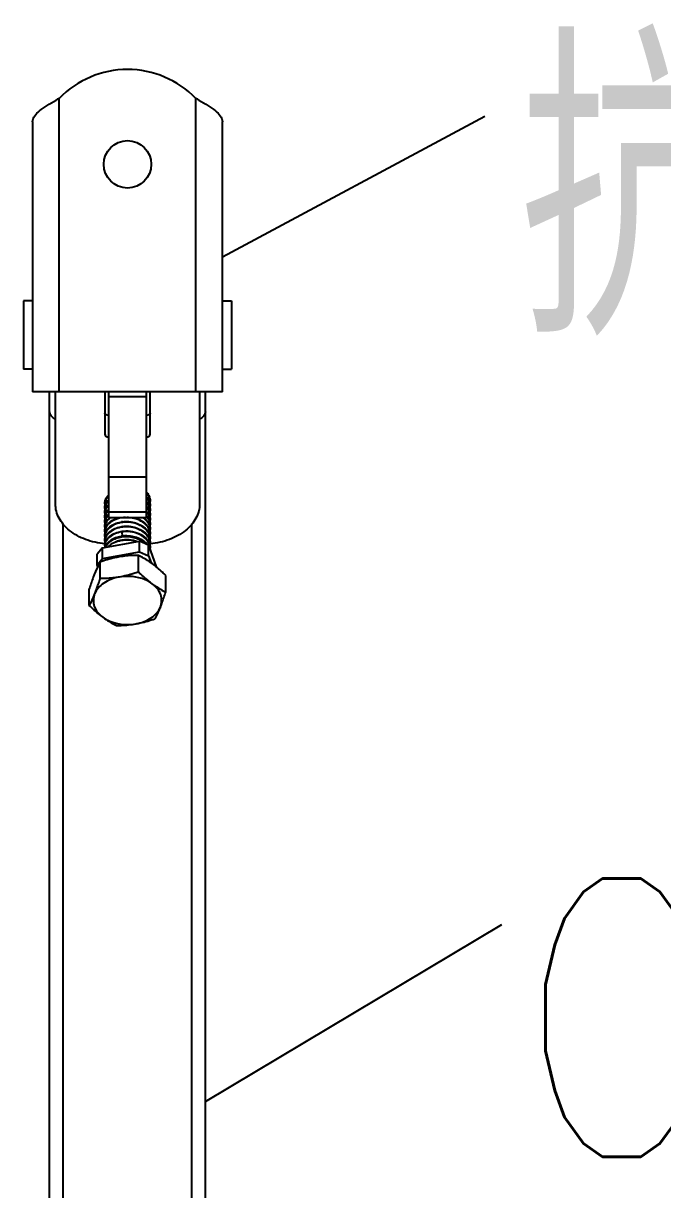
# Model space of a CAD drawing. Header units: inches. Extents: x -1293886 to -986005, y -15154 to 203628.
# Drawn here: x -1239130 to -1238556, y 84375 to 85424 of the extents above; entities that cross this region are included whole.
import ezdxf

# ---------------------------------------------------------------- set-up
doc = ezdxf.new("R2010")
doc.units = ezdxf.units.IN
doc.header["$LTSCALE"] = 100
doc.header["$MEASUREMENT"] = 0
doc.layers.add('W_DIM', color=4, linetype='Continuous')
doc.styles.get("Standard").update_dxf_attribs({"font": 'txt.shx', "bigfont": 'bzhz.shx'})
doc.dimstyles.get("Standard").update_dxf_attribs({"dimtxt": 0.18, "dimasz": 0.18, "dimexe": 0.18, "dimexo": 0.0625, "dimgap": 0.09, "dimtad": 0, "dimtih": 1, "dimtoh": 1, "dimdec": 4, "dimzin": 0, "dimdsep": 46, "dimtxsty": 'Standard', "dimcen": 0.09, "dimadec": 0, "dimazin": 0, "dimtfac": 1, "dimtdec": 4, "dimtofl": 0, "dimtmove": 0, "dimatfit": 3, "dimfxl": 0, "dimtolj": 1, "dimtzin": 0, "dimarcsym": 0})

# ---------------------------------------------------------------- blocks, each defined once
blk = doc.blocks.new('1111')
at = {"layer": 'W_DIM', "color": 7}
for p, q in [((-2278583.3, 1709593), (-2278583.3, 1709856.6)), ((-2278460.7, 1709593), (-2278460.7, 1709856.6)), ((-2278607.2, 1709835.7), (-2278607.2, 1709593)), ((-2278436.8, 1709593), (-2278436.8, 1709835.7)), ((-2278607.2, 1709674.8), (-2278615.5, 1709674.8)), ((-2278615.5, 1709674.8), (-2278615.5, 1709613.4)), ((-2278436.8, 1709674.8), (-2278428.5, 1709674.8)), ((-2278428.5, 1709674.8), (-2278428.5, 1709613.4)), ((-2278607.2, 1709613.4), (-2278615.5, 1709613.4)), ((-2278436.8, 1709613.4), (-2278428.5, 1709613.4)), ((-2278436.8, 1709593), (-2278607.2, 1709593)), ((-2278591.9, 1708521.8), (-2278591.9, 1709593)), ((-2278586.7, 1709492.3), (-2278586.7, 1709593)), ((-2278542.4, 1709593), (-2278542.4, 1709555)), ((-2278539, 1709593), (-2278539, 1709480.1)), ((-2278505, 1709480.1), (-2278505, 1709593)), ((-2278501.5, 1709555), (-2278501.5, 1709593)), ((-2278457.2, 1709593), (-2278457.2, 1709492.3)), ((-2278452.1, 1708521.8), (-2278452.1, 1709593)), ((-2278539, 1709588.9), (-2278505, 1709588.9)), ((-2278539, 1709516.6), (-2278505, 1709516.6)), ((-2278539, 1709485.1), (-2278505, 1709485.1)), ((-2278579.9, 1708572.2), (-2278579.9, 1709474.5)), ((-2278539, 1709480.1), (-2278505, 1709480.1)), ((-2278464.1, 1708572.2), (-2278464.1, 1709474.5)), ((-2278527.5, 1709467.1), (-2278526.6, 1709463.6)), ((-2278544.4, 1709453), (-2278511.3, 1709458.8)), ((-2278503, 1709455.3), (-2278511.3, 1709458.8)), ((-2278511.3, 1709449.2), (-2278511.3, 1709458.8)), ((-2278503, 1709455.3), (-2278496.2, 1709435.8)), ((-2278503, 1709445.7), (-2278503, 1709455.3)), ((-2278544.4, 1709453), (-2278549.3, 1709447.2)), ((-2278549.3, 1709437.6), (-2278549.3, 1709447.2)), ((-2278549.3, 1709437.6), (-2278544.4, 1709443.4)), ((-2278544.4, 1709443.4), (-2278544.4, 1709453)), ((-2278544.4, 1709443.4), (-2278511.3, 1709449.2)), ((-2278512.2, 1709431.2), (-2278512.2, 1709446.1)), ((-2278511.3, 1709449.2), (-2278503, 1709445.7)), ((-2278503, 1709445.7), (-2278500.8, 1709439.3)), ((-2278548.7, 1709435.8), (-2278549.3, 1709437.6)), ((-2278546.5, 1709425.2), (-2278546.5, 1709440.1)), ((-2278487.6, 1709413.1), (-2278487.6, 1709428.1)), ((-2278556.4, 1709401.1), (-2278556.4, 1709416))]:
    blk.add_line(p, q, dxfattribs=at)
blk.add_circle((-2278522, 1709797.5), 21.3, dxfattribs=at)
for centre, radius, start, end in [((-2278522, 1709797.5), 85.2, 43.9455, 136.0545), ((-2278519.7, 1709736.8), 135.7, 117.9978, 119.2622), ((-2278524.3, 1709736.8), 135.7, 60.7378, 62.0022), ((-2278529.1, 1709486), 14, 135.4665, 138.8015), ((-2278516.8, 1709492.5), 15.8, 39.7045, 41.528), ((-2278516.9, 1709491.9), 16, 41.2696, 41.5925), ((-2278513.7, 1709493.9), 12.1, 18.4603, 20.6754), ((-2278513.5, 1709494.5), 11.9, 15.9619, 18.4588), ((-2278512.8, 1709494.1), 11.2, 2.6981, 5.2477), ((-2278533.1, 1709492), 9.31, 176.7735, 180.0108), ((-2278533, 1709492), 9.4, 180.0526, 191.0446), ((-2278533.1, 1709487.8), 9.31, 176.7894, 180.0075), ((-2278533, 1709487.8), 9.4, 180.049, 190.9977), ((-2278529.1, 1709481.8), 14, 135.4871, 138.7938), ((-2278529.1, 1709477.6), 14, 135.4659, 138.8093), ((-2278516.6, 1709475.8), 15.6, 38.3867, 41.6033), ((-2278516.8, 1709475.1), 15.8, 39.969, 41.5624), ((-2278513.7, 1709489.7), 12.1, 18.4602, 20.6744), ((-2278513.7, 1709485.5), 12.1, 18.4602, 20.6742), ((-2278513.7, 1709481.3), 12.1, 18.4603, 20.6751), ((-2278513.5, 1709490.3), 11.9, 15.9611, 18.4587), ((-2278513.5, 1709486.1), 11.9, 15.9615, 18.4587), ((-2278513.5, 1709481.9), 11.9, 15.9624, 18.4588), ((-2278512.8, 1709494.1), 11.3, 350.0725, 359.9827), ((-2278512.8, 1709489.9), 11.3, 350.1241, 359.9724), ((-2278512.8, 1709485.7), 11.3, 350.1633, 359.9862), ((-2278512.7, 1709494.1), 11.2, 0.008, 2.6973), ((-2278512.7, 1709489.9), 11.2, 359.9975, 2.695), ((-2278512.7, 1709485.7), 11.2, 0.011, 2.6839), ((-2278533.1, 1709483.6), 9.31, 176.785, 179.9983), ((-2278533, 1709483.6), 9.4, 180.0405, 191.0531), ((-2278533.1, 1709479.4), 9.31, 176.7769, 180.0081), ((-2278533, 1709479.4), 9.4, 180.0497, 191.0016), ((-2278533.1, 1709475.1), 9.31, 176.7867, 180.0021), ((-2278533, 1709475.2), 9.4, 180.0437, 191.0051), ((-2278529.1, 1709473.4), 14, 135.4702, 138.7951), ((-2278528.8, 1709468.9), 14.4, 132.2645, 138.752), ((-2278527.9, 1709467.9), 15.8, 129.2284, 132.3075), ((-2278523.1, 1709453.9), 22.6, 98.9818, 101.0323), ((-2278516.6, 1709471.1), 15.5, 37.6353, 41.5837), ((-2278513.7, 1709477), 12.1, 18.4602, 20.6743), ((-2278513.7, 1709472.8), 12.1, 18.4602, 20.6747), ((-2278513.5, 1709477.6), 11.9, 15.9612, 18.4587), ((-2278513.5, 1709473.4), 11.9, 15.9616, 18.4587), ((-2278512.8, 1709481.5), 11.3, 350.0816, 359.9797), ((-2278512.8, 1709477.3), 11.3, 350.141, 359.976), ((-2278512.8, 1709481.5), 11.2, 2.6985, 5.2581), ((-2278512.7, 1709481.5), 11.2, 0.005, 2.6978), ((-2278512.7, 1709477.3), 11.2, 0.0011, 2.692), ((-2278533.1, 1709470.9), 9.31, 176.7795, 180.0015), ((-2278533, 1709470.9), 9.4, 180.0437, 191.062), ((-2278533.1, 1709466.7), 9.31, 176.7801, 180.0075), ((-2278533, 1709466.7), 9.4, 180.049, 190.9954), ((-2278523.1, 1709449.5), 22.8, 99.0333, 99.9567), ((-2278522.9, 1709448.1), 24.2, 82.211, 82.5185), ((-2278513.7, 1709468.6), 12.1, 18.4603, 20.6749), ((-2278513.7, 1709464.4), 12.1, 18.4602, 20.6741), ((-2278513.7, 1709460.2), 12.1, 18.4602, 20.6754), ((-2278513.5, 1709469.2), 11.9, 15.9612, 18.4587), ((-2278513.5, 1709465), 12, 18.117, 18.456), ((-2278513.4, 1709465), 11.9, 15.9641, 18.119), ((-2278513.5, 1709460.8), 11.9, 15.9619, 18.4587), ((-2278512.8, 1709473), 11.3, 350.0747, 359.9827), ((-2278512.8, 1709468.8), 11.3, 350.395, 359.9755), ((-2278512.8, 1709464.6), 11.3, 350.1504, 359.9814), ((-2278512.8, 1709473), 11.2, 2.6886, 5.2518), ((-2278512.7, 1709473), 11.2, 0.008, 2.6878), ((-2278512.7, 1709468.8), 11.2, 0.0004, 2.6959), ((-2278512.7, 1709464.6), 11.2, 0.0063, 2.6857), ((-2278533.1, 1709462.5), 9.31, 176.7856, 179.9966), ((-2278533, 1709462.5), 9.4, 180.0384, 191.0179), ((-2278533.1, 1709458.3), 9.31, 176.7743, 180.0077), ((-2278533, 1709458.3), 9.4, 180.0498, 191.0645), ((-2278533.1, 1709454.1), 9.31, 176.7845, 184.2112), ((-2278523.1, 1709436.3), 27.4, 97.4386, 99.2614), ((-2278523.2, 1709441.4), 22.4, 100.5055, 101.18), ((-2278523.1, 1709441.2), 22.6, 98.9052, 100.5042), ((-2278513.7, 1709456), 12.1, 18.4602, 20.6746), ((-2278513.7, 1709451.7), 12.2, 18.4202, 20.7394), ((-2278513.5, 1709456.6), 11.9, 15.9611, 18.4587), ((-2278513.4, 1709452.3), 11.9, 15.8298, 18.459), ((-2278512.8, 1709460.4), 11.3, 350.0711, 359.9827), ((-2278512.8, 1709456.2), 11.3, 350.1078, 359.9722), ((-2278512.8, 1709460.4), 11.2, 2.6938, 5.2451), ((-2278512.7, 1709460.4), 11.2, 0.008, 2.693), ((-2278512.7, 1709456.2), 11.2, 359.9973, 2.6949), ((-2278512.8, 1709451.9), 11.3, 2.8574, 5.2194), ((-2278512.8, 1709451.9), 11.3, 0.0081, 2.8567), ((-2278512.8, 1709451.9), 11.3, 356.5315, 0.0065)]:
    blk.add_arc(centre, radius, start, end, dxfattribs=at)
for points, knots in [([(-2278607.2, 1709835.7), (-2278607.2, 1709839.6), (-2278602, 1709845.3), (-2278594, 1709850.6), (-2278588.8, 1709853.6), (-2278586, 1709855.2)], [0, 0, 0, 0, 0.388881, 0.673899, 1, 1, 1, 1]), ([(-2278458, 1709855.2), (-2278455.2, 1709853.6), (-2278450, 1709850.6), (-2278442, 1709845.3), (-2278436.8, 1709839.6), (-2278436.8, 1709835.7)], [0, 0, 0, 0, 0.326101, 0.611119, 1, 1, 1, 1]), ([(-2278586.8, 1709568.5), (-2278588.2, 1709569.2), (-2278590.7, 1709571.1), (-2278591.9, 1709574.1), (-2278591.9, 1709575.4)], [0, 0, 0, 0, 0.538137, 1, 1, 1, 1]), ([(-2278539, 1709571.8), (-2278539.9, 1709571.8), (-2278541.4, 1709572.1), (-2278542.4, 1709573.6), (-2278542.4, 1709574.2)], [0, 0, 0, 0, 0.559761, 1, 1, 1, 1]), ([(-2278501.5, 1709574.2), (-2278501.5, 1709573.6), (-2278502.6, 1709572.1), (-2278504.1, 1709571.8), (-2278505, 1709571.8)], [0, 0, 0, 0, 0.440239, 1, 1, 1, 1]), ([(-2278452.1, 1709575.4), (-2278452.1, 1709574.1), (-2278453.3, 1709571.1), (-2278455.8, 1709569.2), (-2278457.2, 1709568.5)], [0, 0, 0, 0, 0.461863, 1, 1, 1, 1]), ([(-2278542.4, 1709555), (-2278542.4, 1709554.3), (-2278541.4, 1709552.9), (-2278539.9, 1709552.5), (-2278539, 1709552.5)], [0, 0, 0, 0, 0.440239, 1, 1, 1, 1]), ([(-2278505, 1709552.5), (-2278504.1, 1709552.5), (-2278502.6, 1709552.9), (-2278501.5, 1709554.3), (-2278501.5, 1709555)], [0, 0, 0, 0, 0.559761, 1, 1, 1, 1]), ([(-2278542.4, 1709492.5), (-2278542.4, 1709493.9), (-2278541.8, 1709496.7), (-2278540.1, 1709499), (-2278539.1, 1709500.1)], [0, 0, 0, 0, 0.479607, 1, 1, 1, 1]), ([(-2278539.1, 1709499.6), (-2278540, 1709498.6), (-2278541.6, 1709496.4), (-2278542.4, 1709493.8), (-2278542.4, 1709492.5)], [0, 0, 0, 0, 0.520009, 1, 1, 1, 1]), ([(-2278542.4, 1709488.3), (-2278542.4, 1709489.5), (-2278541.9, 1709492.1), (-2278540.5, 1709494.3), (-2278539.6, 1709495.3)], [0, 0, 0, 0, 0.482588, 1, 1, 1, 1]), ([(-2278539.1, 1709495.3), (-2278540.1, 1709494.4), (-2278541.6, 1709492.2), (-2278542.4, 1709489.6), (-2278542.4, 1709488.3)], [0, 0, 0, 0, 0.519993, 1, 1, 1, 1]), ([(-2278502.3, 1709498.2), (-2278502.4, 1709498.6), (-2278503.1, 1709500.1), (-2278504.1, 1709501.5), (-2278504.9, 1709502.4)], [0, 0, 0, 0, 0.242679, 1, 1, 1, 1]), ([(-2278504.9, 1709498.8), (-2278504.6, 1709498.4), (-2278503.5, 1709497), (-2278502.6, 1709495.4), (-2278502.1, 1709494.1)], [0, 0, 0, 0, 0.25985, 1, 1, 1, 1]), ([(-2278502.3, 1709494), (-2278502.4, 1709494.4), (-2278503.1, 1709495.9), (-2278504.1, 1709497.3), (-2278504.9, 1709498.3)], [0, 0, 0, 0, 0.242549, 1, 1, 1, 1]), ([(-2278504.6, 1709502.6), (-2278504.3, 1709502.3), (-2278503.3, 1709501), (-2278502.5, 1709499.5), (-2278502.1, 1709498.3)], [0, 0, 0, 0, 0.25881, 1, 1, 1, 1]), ([(-2278542.2, 1709456.5), (-2278548.2, 1709457), (-2278559.5, 1709459.5), (-2278574.1, 1709467.3), (-2278584.2, 1709478.6), (-2278586.7, 1709487.9), (-2278586.7, 1709492.3)], [0, 0, 0, 0, 0.288185, 0.553327, 0.788006, 1, 1, 1, 1]), ([(-2278542.4, 1709484.1), (-2278542.4, 1709485.3), (-2278541.9, 1709487.9), (-2278540.5, 1709490.1), (-2278539.6, 1709491.1)], [0, 0, 0, 0, 0.482583, 1, 1, 1, 1]), ([(-2278539.1, 1709491.1), (-2278540, 1709490.1), (-2278541.6, 1709488), (-2278542.4, 1709485.4), (-2278542.4, 1709484.1)], [0, 0, 0, 0, 0.52002, 1, 1, 1, 1]), ([(-2278539.1, 1709486.9), (-2278540, 1709485.9), (-2278541.6, 1709483.8), (-2278542.4, 1709481.1), (-2278542.4, 1709479.9)], [0, 0, 0, 0, 0.520002, 1, 1, 1, 1]), ([(-2278542.4, 1709479.9), (-2278542.4, 1709481.1), (-2278541.9, 1709483.7), (-2278540.5, 1709485.8), (-2278539.6, 1709486.8)], [0, 0, 0, 0, 0.482587, 1, 1, 1, 1]), ([(-2278504.9, 1709494.6), (-2278504.6, 1709494.2), (-2278503.5, 1709492.8), (-2278502.6, 1709491.1), (-2278502.1, 1709489.8)], [0, 0, 0, 0, 0.25988, 1, 1, 1, 1]), ([(-2278502.3, 1709489.8), (-2278502.4, 1709490.1), (-2278503.1, 1709491.7), (-2278504.1, 1709493.1), (-2278504.9, 1709494.1)], [0, 0, 0, 0, 0.242552, 1, 1, 1, 1]), ([(-2278504.9, 1709490.4), (-2278504.6, 1709490), (-2278503.5, 1709488.6), (-2278502.6, 1709486.9), (-2278502.1, 1709485.6)], [0, 0, 0, 0, 0.259876, 1, 1, 1, 1]), ([(-2278502.3, 1709485.5), (-2278502.4, 1709485.9), (-2278503.1, 1709487.5), (-2278504.1, 1709488.9), (-2278504.9, 1709489.8)], [0, 0, 0, 0, 0.242544, 1, 1, 1, 1]), ([(-2278502.3, 1709481.3), (-2278502.4, 1709481.7), (-2278503, 1709483.1), (-2278503.9, 1709484.4), (-2278504.7, 1709485.3)], [0, 0, 0, 0, 0.243219, 1, 1, 1, 1]), ([(-2278504.4, 1709485.5), (-2278504.1, 1709485.2), (-2278503.2, 1709483.9), (-2278502.5, 1709482.5), (-2278502.1, 1709481.4)], [0, 0, 0, 0, 0.258068, 1, 1, 1, 1]), ([(-2278457.2, 1709492.3), (-2278457.2, 1709487.9), (-2278459.8, 1709478.6), (-2278469.8, 1709467.4), (-2278484.3, 1709459.5), (-2278495.6, 1709457), (-2278501.6, 1709456.5)], [0, 0, 0, 0, 0.212085, 0.446759, 0.711828, 1, 1, 1, 1]), ([(-2278539.1, 1709482.7), (-2278540.1, 1709481.7), (-2278541.6, 1709479.5), (-2278542.4, 1709476.9), (-2278542.4, 1709475.7)], [0, 0, 0, 0, 0.520001, 1, 1, 1, 1]), ([(-2278542.4, 1709475.7), (-2278542.4, 1709476.9), (-2278541.9, 1709479.5), (-2278540.5, 1709481.6), (-2278539.6, 1709482.6)], [0, 0, 0, 0, 0.482586, 1, 1, 1, 1]), ([(-2278537.2, 1709480.1), (-2278538.6, 1709479), (-2278541.2, 1709476.5), (-2278542.3, 1709473.1), (-2278542.4, 1709471.5)], [0, 0, 0, 0, 0.52908, 1, 1, 1, 1]), ([(-2278523.9, 1709480.1), (-2278526.3, 1709480), (-2278530.8, 1709479.3), (-2278536.8, 1709476.6), (-2278541.1, 1709472.5), (-2278542.3, 1709468.9), (-2278542.4, 1709467.2)], [0, 0, 0, 0, 0.291873, 0.559175, 0.79302, 1, 1, 1, 1]), ([(-2278542.4, 1709471.5), (-2278542.4, 1709472.7), (-2278541.9, 1709475.2), (-2278540.5, 1709477.4), (-2278539.6, 1709478.4)], [0, 0, 0, 0, 0.482585, 1, 1, 1, 1]), ([(-2278502.3, 1709464.5), (-2278503, 1709466.3), (-2278505.3, 1709469.7), (-2278510.6, 1709473.4), (-2278517.2, 1709475.6), (-2278524.3, 1709476.2), (-2278531.2, 1709475), (-2278537, 1709472.2), (-2278541.1, 1709468.2), (-2278542.3, 1709464.7), (-2278542.4, 1709463)], [0, 0, 0, 0, 0.114222, 0.241564, 0.380183, 0.523375, 0.662466, 0.789658, 0.901085, 1, 1, 1, 1]), ([(-2278542.4, 1709467.2), (-2278542.4, 1709468.5), (-2278541.9, 1709471), (-2278540.5, 1709473.2), (-2278539.6, 1709474.2)], [0, 0, 0, 0, 0.482588, 1, 1, 1, 1]), ([(-2278539.6, 1709474.2), (-2278539, 1709474.9), (-2278535.8, 1709477.9), (-2278531.6, 1709479.5), (-2278528.3, 1709480.1)], [0, 0, 0, 0, 0.228177, 1, 1, 1, 1]), ([(-2278539.6, 1709470), (-2278537.4, 1709472.5), (-2278532.3, 1709475.3), (-2278525.1, 1709476.6), (-2278519.1, 1709476.4), (-2278513.3, 1709475), (-2278508.3, 1709472.5), (-2278504.3, 1709469), (-2278502.6, 1709466), (-2278502.1, 1709464.5)], [0, 0, 0, 0, 0.235001, 0.369196, 0.507414, 0.643709, 0.772807, 0.891505, 1, 1, 1, 1]), ([(-2278526.6, 1709476.2), (-2278525.9, 1709476.3), (-2278523, 1709476.7), (-2278520, 1709476.4), (-2278517.8, 1709476)], [0, 0, 0, 0, 0.247797, 1, 1, 1, 1]), ([(-2278502.3, 1709468.7), (-2278502.9, 1709470.4), (-2278505.1, 1709473.6), (-2278509.9, 1709477.2), (-2278516, 1709479.5), (-2278520.4, 1709480.1), (-2278522.7, 1709480.1)], [0, 0, 0, 0, 0.218898, 0.461373, 0.725247, 1, 1, 1, 1]), ([(-2278517.5, 1709480.1), (-2278515.7, 1709479.8), (-2278512.2, 1709478.8), (-2278507.7, 1709476.2), (-2278504.1, 1709472.9), (-2278502.6, 1709470.2), (-2278502.1, 1709468.8)], [0, 0, 0, 0, 0.276521, 0.537648, 0.778453, 1, 1, 1, 1]), ([(-2278502.3, 1709472.9), (-2278502.8, 1709474.3), (-2278504.5, 1709477.1), (-2278507, 1709479.2), (-2278508.3, 1709480.1)], [0, 0, 0, 0, 0.478395, 1, 1, 1, 1]), ([(-2278507.5, 1709480.1), (-2278506.3, 1709479.2), (-2278504.1, 1709477), (-2278502.6, 1709474.4), (-2278502.1, 1709473)], [0, 0, 0, 0, 0.520421, 1, 1, 1, 1]), ([(-2278504.9, 1709481.9), (-2278504.6, 1709481.6), (-2278503.5, 1709480.1), (-2278502.6, 1709478.5), (-2278502.1, 1709477.2)], [0, 0, 0, 0, 0.259878, 1, 1, 1, 1]), ([(-2278502.3, 1709477.1), (-2278502.4, 1709477.4), (-2278502.9, 1709478.6), (-2278503.6, 1709479.8), (-2278504.3, 1709480.6)], [0, 0, 0, 0, 0.244171, 1, 1, 1, 1]), ([(-2278502.3, 1709460.2), (-2278503, 1709462), (-2278505.3, 1709465.5), (-2278510.6, 1709469.2), (-2278517.2, 1709471.4), (-2278524.3, 1709472), (-2278531.2, 1709470.8), (-2278537, 1709468), (-2278541.1, 1709464), (-2278542.3, 1709460.5), (-2278542.4, 1709458.8)], [0, 0, 0, 0, 0.11422, 0.241557, 0.38018, 0.523371, 0.662464, 0.789655, 0.901082, 1, 1, 1, 1]), ([(-2278542.4, 1709463), (-2278542.4, 1709464.2), (-2278541.9, 1709466.8), (-2278540.5, 1709469), (-2278539.6, 1709470)], [0, 0, 0, 0, 0.482586, 1, 1, 1, 1]), ([(-2278527.5, 1709467.1), (-2278529.5, 1709466.8), (-2278533.3, 1709465.7), (-2278538.1, 1709462.9), (-2278541.4, 1709459.1), (-2278542.3, 1709456.1), (-2278542.4, 1709454.6)], [0, 0, 0, 0, 0.290521, 0.554658, 0.788516, 1, 1, 1, 1]), ([(-2278542.4, 1709458.8), (-2278542.4, 1709460), (-2278541.9, 1709462.6), (-2278540.5, 1709464.8), (-2278539.6, 1709465.7)], [0, 0, 0, 0, 0.482586, 1, 1, 1, 1]), ([(-2278539.6, 1709465.7), (-2278537.4, 1709468.3), (-2278532.3, 1709471.1), (-2278525.1, 1709472.3), (-2278519.1, 1709472.2), (-2278513.3, 1709470.8), (-2278508.3, 1709468.3), (-2278504.3, 1709464.8), (-2278502.6, 1709461.8), (-2278502.1, 1709460.3)], [0, 0, 0, 0, 0.234995, 0.369193, 0.507415, 0.643708, 0.772808, 0.891506, 1, 1, 1, 1]), ([(-2278539.6, 1709461.5), (-2278539, 1709462.3), (-2278535.6, 1709465.4), (-2278531.1, 1709467), (-2278527.6, 1709467.6)], [0, 0, 0, 0, 0.22749, 1, 1, 1, 1]), ([(-2278527.9, 1709467.6), (-2278527.1, 1709467.7), (-2278523.6, 1709468.3), (-2278519.9, 1709468.1), (-2278517.3, 1709467.4)], [0, 0, 0, 0, 0.246468, 1, 1, 1, 1]), ([(-2278527.6, 1709467.6), (-2278524.9, 1709468.1), (-2278519.5, 1709468.2), (-2278511.8, 1709466.1), (-2278505.5, 1709462.2), (-2278502.8, 1709458.2), (-2278502.1, 1709456.1)], [0, 0, 0, 0, 0.271171, 0.538307, 0.783282, 1, 1, 1, 1]), ([(-2278502.3, 1709456), (-2278503.1, 1709458), (-2278505.8, 1709461.9), (-2278512, 1709465.7), (-2278519.5, 1709467.6), (-2278524.9, 1709467.5), (-2278527.5, 1709467.1)], [0, 0, 0, 0, 0.217951, 0.46337, 0.729831, 1, 1, 1, 1]), ([(-2278526.7, 1709472), (-2278526.1, 1709472.1), (-2278523.8, 1709472.4), (-2278521.5, 1709472.3), (-2278519.8, 1709472.1)], [0, 0, 0, 0, 0.247252, 1, 1, 1, 1]), ([(-2278526.6, 1709463.5), (-2278522.4, 1709464.1), (-2278514.1, 1709463.4), (-2278506.7, 1709458.9), (-2278504.3, 1709455.9)], [0, 0, 0, 0, 0.526254, 1, 1, 1, 1]), ([(-2278526.6, 1709463.6), (-2278525.9, 1709463.7), (-2278522.8, 1709464), (-2278519.7, 1709463.8), (-2278517.5, 1709463.3)], [0, 0, 0, 0, 0.247915, 1, 1, 1, 1]), ([(-2278542.4, 1709454.6), (-2278542.4, 1709455.8), (-2278541.9, 1709458.4), (-2278540.5, 1709460.5), (-2278539.6, 1709461.5)], [0, 0, 0, 0, 0.482589, 1, 1, 1, 1]), ([(-2278541.9, 1709453.5), (-2278541.8, 1709453.8), (-2278541.2, 1709455.2), (-2278540.4, 1709456.5), (-2278539.6, 1709457.3)], [0, 0, 0, 0, 0.241445, 1, 1, 1, 1]), ([(-2278506.1, 1709456.7), (-2278508.6, 1709459), (-2278513.5, 1709461.5), (-2278520.4, 1709462.8), (-2278525.9, 1709462.8), (-2278531.1, 1709461.8), (-2278536.9, 1709459.4), (-2278540.4, 1709456.1), (-2278541.6, 1709453.5)], [0, 0, 0, 0, 0.255096, 0.39268, 0.530602, 0.663916, 0.788307, 1, 1, 1, 1]), ([(-2278539.6, 1709457.3), (-2278539, 1709458.1), (-2278535.5, 1709461.2), (-2278531, 1709462.9), (-2278527.5, 1709463.4)], [0, 0, 0, 0, 0.227377, 1, 1, 1, 1]), ([(-2278539.1, 1709454), (-2278536.2, 1709457.1), (-2278529.5, 1709459.9), (-2278520.4, 1709460.2), (-2278515.6, 1709459.3), (-2278513.4, 1709458.5)], [0, 0, 0, 0, 0.470214, 0.736055, 1, 1, 1, 1]), ([(-2278533.3, 1709458), (-2278531.8, 1709458.8), (-2278525.3, 1709461.2), (-2278517.7, 1709460.6), (-2278512.9, 1709458.6)], [0, 0, 0, 0, 0.239303, 1, 1, 1, 1]), ([(-2278529.4, 1709444.7), (-2278530.8, 1709444.4), (-2278536.6, 1709443.3), (-2278542.3, 1709441.6), (-2278546.5, 1709440.1)], [0, 0, 0, 0, 0.248499, 1, 1, 1, 1]), ([(-2278512.2, 1709446.1), (-2278513.6, 1709446.1), (-2278519.3, 1709446), (-2278525.1, 1709445.4), (-2278529.4, 1709444.7)], [0, 0, 0, 0, 0.246121, 1, 1, 1, 1]), ([(-2278499.9, 1709438.7), (-2278500.9, 1709439.4), (-2278504.8, 1709442.2), (-2278509, 1709444.5), (-2278512.2, 1709446.1)], [0, 0, 0, 0, 0.263099, 1, 1, 1, 1]), ([(-2278546.5, 1709440.1), (-2278547, 1709439.3), (-2278548.8, 1709435.9), (-2278550.3, 1709432.4), (-2278551.5, 1709429.6)], [0, 0, 0, 0, 0.226572, 1, 1, 1, 1]), ([(-2278487.6, 1709428.1), (-2278488.6, 1709429), (-2278492.5, 1709432.8), (-2278496.7, 1709436.3), (-2278499.9, 1709438.7)], [0, 0, 0, 0, 0.257895, 1, 1, 1, 1]), ([(-2278551.5, 1709429.6), (-2278551.9, 1709428.6), (-2278553.7, 1709424.1), (-2278555.2, 1709419.6), (-2278556.4, 1709416)], [0, 0, 0, 0, 0.233658, 1, 1, 1, 1]), ([(-2278529.4, 1709426.6), (-2278531.9, 1709426.2), (-2278536.8, 1709424.8), (-2278543.2, 1709421.5), (-2278548.4, 1709417.1), (-2278550.7, 1709413.5), (-2278551.5, 1709411.6)], [0, 0, 0, 0, 0.27851, 0.540172, 0.780428, 1, 1, 1, 1]), ([(-2278551.5, 1709411.6), (-2278551, 1709412.6), (-2278549.3, 1709417.1), (-2278547.7, 1709421.7), (-2278546.5, 1709425.2)], [0, 0, 0, 0, 0.233658, 1, 1, 1, 1]), ([(-2278529.4, 1709426.6), (-2278530.8, 1709426.4), (-2278536.5, 1709425.5), (-2278542.3, 1709425.2), (-2278546.5, 1709425.2)], [0, 0, 0, 0, 0.254083, 1, 1, 1, 1]), ([(-2278512.2, 1709431.2), (-2278513.6, 1709430.7), (-2278519.2, 1709428.8), (-2278525, 1709427.4), (-2278529.4, 1709426.6)], [0, 0, 0, 0, 0.251163, 1, 1, 1, 1]), ([(-2278499.9, 1709420.6), (-2278501.8, 1709422), (-2278510.8, 1709427), (-2278521.7, 1709427.9), (-2278529.4, 1709426.6)], [0, 0, 0, 0, 0.235366, 1, 1, 1, 1]), ([(-2278499.9, 1709420.6), (-2278500.9, 1709421.4), (-2278505.2, 1709424.7), (-2278509.2, 1709428.3), (-2278512.2, 1709431.2)], [0, 0, 0, 0, 0.240981, 1, 1, 1, 1]), ([(-2278551.5, 1709411.6), (-2278551.9, 1709410.6), (-2278553.4, 1709407), (-2278555, 1709403.6), (-2278556.4, 1709401.1)], [0, 0, 0, 0, 0.275005, 1, 1, 1, 1]), ([(-2278551.5, 1709411.6), (-2278552.2, 1709409.8), (-2278553, 1709406), (-2278552.1, 1709400.1), (-2278549, 1709394.7), (-2278545.9, 1709391.8), (-2278544.1, 1709390.5)], [0, 0, 0, 0, 0.238229, 0.47528, 0.726056, 1, 1, 1, 1]), ([(-2278492.5, 1709399.5), (-2278491.8, 1709401.3), (-2278491, 1709405.1), (-2278491.9, 1709411), (-2278495, 1709416.4), (-2278498.1, 1709419.3), (-2278499.9, 1709420.6)], [0, 0, 0, 0, 0.238229, 0.47528, 0.726056, 1, 1, 1, 1]), ([(-2278499.9, 1709420.6), (-2278498.9, 1709419.8), (-2278495, 1709417.1), (-2278490.8, 1709414.7), (-2278487.6, 1709413.1)], [0, 0, 0, 0, 0.263099, 1, 1, 1, 1]), ([(-2278492.5, 1709399.5), (-2278492.1, 1709400.6), (-2278490.3, 1709405.1), (-2278488.8, 1709409.6), (-2278487.6, 1709413.1)], [0, 0, 0, 0, 0.233658, 1, 1, 1, 1]), ([(-2278544.1, 1709390.5), (-2278545.1, 1709391.3), (-2278549.4, 1709394.6), (-2278553.4, 1709398.2), (-2278556.4, 1709401.1)], [0, 0, 0, 0, 0.240981, 1, 1, 1, 1]), ([(-2278544.1, 1709390.5), (-2278543.1, 1709389.8), (-2278539.2, 1709387), (-2278535, 1709384.6), (-2278531.8, 1709383.1)], [0, 0, 0, 0, 0.263099, 1, 1, 1, 1]), ([(-2278544.1, 1709390.5), (-2278542.2, 1709389.1), (-2278533.2, 1709384.1), (-2278522.3, 1709383.2), (-2278514.6, 1709384.5)], [0, 0, 0, 0, 0.235366, 1, 1, 1, 1]), ([(-2278514.6, 1709384.5), (-2278512.1, 1709384.9), (-2278507.2, 1709386.3), (-2278500.7, 1709389.6), (-2278495.6, 1709394), (-2278493.3, 1709397.7), (-2278492.5, 1709399.5)], [0, 0, 0, 0, 0.27851, 0.540172, 0.780428, 1, 1, 1, 1]), ([(-2278492.5, 1709399.5), (-2278492.9, 1709398.6), (-2278494.4, 1709395), (-2278496.1, 1709391.5), (-2278497.4, 1709389.1)], [0, 0, 0, 0, 0.275005, 1, 1, 1, 1]), ([(-2278531.8, 1709383.1), (-2278530.4, 1709383.1), (-2278524.7, 1709383.2), (-2278518.9, 1709383.8), (-2278514.6, 1709384.5)], [0, 0, 0, 0, 0.246121, 1, 1, 1, 1]), ([(-2278514.6, 1709384.5), (-2278513.2, 1709384.8), (-2278507.4, 1709385.9), (-2278501.7, 1709387.6), (-2278497.4, 1709389.1)], [0, 0, 0, 0, 0.248499, 1, 1, 1, 1])]:
    blk.add_open_spline(points, degree=3, knots=knots, dxfattribs=at)
for points in [[(-2278501.6, 1709495.1), (-2278501.7, 1709496), (-2278501.9, 1709496.9), (-2278502.1, 1709497.8)], [(-2278502, 1709497.8), (-2278501.7, 1709496.8), (-2278501.5, 1709495.7), (-2278501.5, 1709494.6)], [(-2278501.6, 1709490.4), (-2278501.6, 1709491.5), (-2278501.8, 1709492.5), (-2278502.1, 1709493.5)], [(-2278501.6, 1709486.2), (-2278501.6, 1709487.3), (-2278501.8, 1709488.3), (-2278502.1, 1709489.3)], [(-2278501.6, 1709482.5), (-2278501.7, 1709483.4), (-2278501.9, 1709484.3), (-2278502.1, 1709485.1)], [(-2278502, 1709493.6), (-2278501.7, 1709492.6), (-2278501.5, 1709491.5), (-2278501.5, 1709490.4)], [(-2278502, 1709489.4), (-2278501.7, 1709488.3), (-2278501.5, 1709487.3), (-2278501.5, 1709486.2)], [(-2278502, 1709485.1), (-2278501.7, 1709484.1), (-2278501.5, 1709483.1), (-2278501.5, 1709482)], [(-2278501.6, 1709477.8), (-2278501.6, 1709478.8), (-2278501.8, 1709479.9), (-2278502.1, 1709480.9)], [(-2278501.6, 1709474.1), (-2278501.7, 1709474.9), (-2278501.9, 1709475.8), (-2278502.1, 1709476.7)], [(-2278502, 1709480.9), (-2278501.7, 1709479.9), (-2278501.5, 1709478.8), (-2278501.5, 1709477.8)], [(-2278502, 1709476.7), (-2278501.7, 1709475.7), (-2278501.5, 1709474.6), (-2278501.5, 1709473.6)], [(-2278501.6, 1709469.3), (-2278501.6, 1709470.4), (-2278501.8, 1709471.5), (-2278502.1, 1709472.5)], [(-2278501.6, 1709465.1), (-2278501.6, 1709466.2), (-2278501.8, 1709467.2), (-2278502.1, 1709468.2)], [(-2278501.6, 1709461.4), (-2278501.7, 1709462.3), (-2278501.9, 1709463.2), (-2278502.1, 1709464)], [(-2278502, 1709472.5), (-2278501.7, 1709471.5), (-2278501.5, 1709470.4), (-2278501.5, 1709469.3)], [(-2278502, 1709468.3), (-2278501.7, 1709467.2), (-2278501.5, 1709466.2), (-2278501.5, 1709465.1)], [(-2278502, 1709464), (-2278501.7, 1709463), (-2278501.5, 1709462), (-2278501.5, 1709460.9)], [(-2278501.6, 1709456.7), (-2278501.6, 1709457.7), (-2278501.8, 1709458.8), (-2278502.1, 1709459.8)], [(-2278501.6, 1709452.9), (-2278501.7, 1709453.8), (-2278501.9, 1709454.7), (-2278502.1, 1709455.6)], [(-2278502, 1709459.8), (-2278501.7, 1709458.8), (-2278501.5, 1709457.8), (-2278501.5, 1709456.7)], [(-2278502, 1709455.6), (-2278501.7, 1709454.6), (-2278501.5, 1709453.5), (-2278501.5, 1709452.5)]]:
    blk.add_open_spline(points, degree=3, dxfattribs=at)
at = {"layer": 'W_DIM', "color": 7, "width": 0.8}
for s, p in [('抗震连接座A', (-2278169.9, 1709645.5)), ('C型槽钢', (-2278172.5, 1708905.6))]:
    blk.add_text(s, height=250, dxfattribs=at).set_placement(p)
at = {"layer": 'W_DIM', "color": 7}
for points in [[(-2278436.8, 1709714.4), (-2278201.2, 1709840.8)], [(-2278452.1, 1708955.3), (-2278186, 1709114.4)]]:
    blk.add_leader(points, dimstyle='Standard', override={"dimgap": 20}, dxfattribs=at)

msp = doc.modelspace()

# ---------------------------------------------------------------- block references
at = {"layer": 'W_DIM'}
msp.add_blockref('1111', (1039485.7, -1624500.7), dxfattribs=at)

doc.saveas('drawing.dxf')
